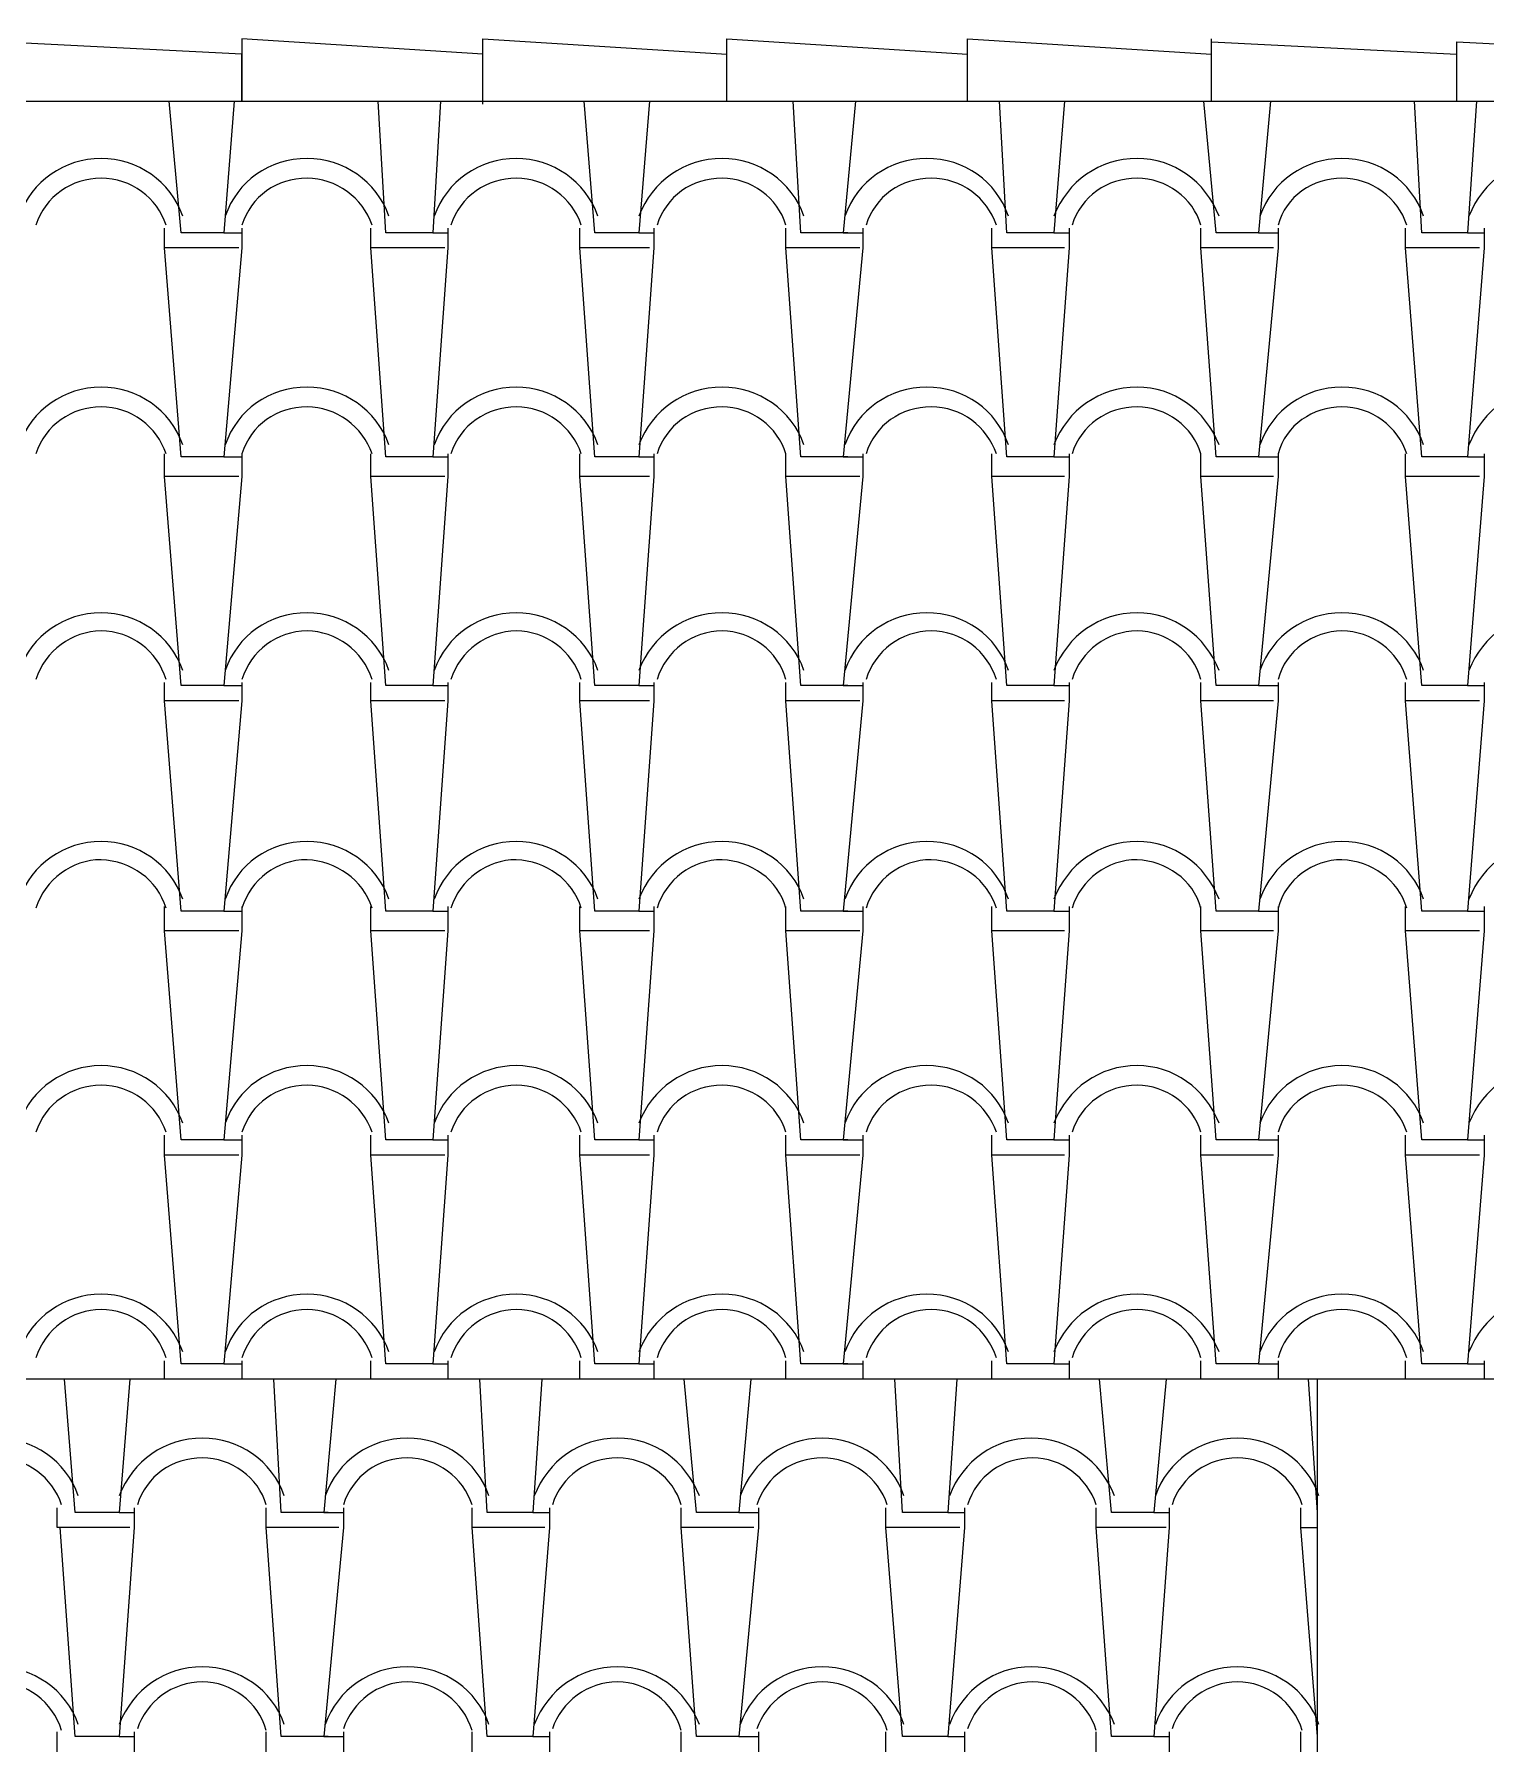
# Model space of a CAD drawing. Header units: millimetres. Extents: x 36506 to 50031, y -23731 to -18007.
# Drawn here: x 43027 to 45241, y -20629 to -18007 of the extents above; entities that cross this region are included whole.
import ezdxf

# ---------------------------------------------------------------- set-up
doc = ezdxf.new("R2010")
doc.units = ezdxf.units.MM
doc.layers.add('A-COB-___-___-EXI', color=250, linetype='Continuous', lineweight=25)

msp = doc.modelspace()

# ---------------------------------------------------------------- linework, layer by layer
at = {"layer": 'A-COB-___-___-EXI', "lineweight": 15}
for p, q in [((44822.8, -18109.2), (44822.8, -18014.4)), ((44822.8, -18019), (45197.3, -18037.5)), ((43315.6, -18310.3), (43343.4, -18310.3)), ((43634.6, -18310.3), (43657.7, -18310.3)), ((43949, -18310.3), (43972.1, -18310.3)), ((44582.4, -18310.3), (44605.5, -18310.3)), ((44894.5, -18310.3), (44924.5, -18310.3)), ((45213.5, -18310.3), (45238.9, -18310.3)), ((43315.6, -18652.4), (43343.4, -18652.4)), ((43634.6, -18652.4), (43657.7, -18652.4)), ((43949, -18652.4), (43972.1, -18652.4)), ((44582.4, -18652.4), (44605.5, -18652.4)), ((44894.5, -18652.4), (44924.5, -18652.4)), ((45213.5, -18652.4), (45238.9, -18652.4)), ((43315.6, -19001.5), (43343.4, -19001.5)), ((43634.6, -19001.5), (43657.7, -19001.5)), ((43949, -19001.5), (43972.1, -19001.5)), ((44582.4, -19001.5), (44605.5, -19001.5)), ((44894.5, -19001.5), (44924.5, -19001.5)), ((45213.5, -19001.5), (45238.9, -19001.5)), ((43315.6, -19345.9), (43343.4, -19345.9)), ((43634.6, -19345.9), (43657.7, -19345.9)), ((43949, -19345.9), (43972.1, -19345.9)), ((44582.4, -19345.9), (44605.5, -19345.9)), ((44894.5, -19345.9), (44924.5, -19345.9)), ((45213.5, -19345.9), (45238.9, -19345.9)), ((43315.6, -19694.9), (43343.4, -19694.9)), ((43634.6, -19694.9), (43657.7, -19694.9)), ((43949, -19694.9), (43972.1, -19694.9)), ((44582.4, -19694.9), (44605.5, -19694.9)), ((44894.5, -19694.9), (44924.5, -19694.9)), ((45213.5, -19694.9), (45238.9, -19694.9)), ((43315.6, -20037.1), (43343.4, -20037.1)), ((43343.4, -20032.4), (43343.4, -20060.2)), ((43634.6, -20037.1), (43657.7, -20037.1)), ((43657.7, -20032.4), (43657.7, -20060.2)), ((43949, -20037.1), (43972.1, -20037.1)), ((43972.1, -20032.4), (43972.1, -20060.2)), ((44291.1, -20032.4), (44291.1, -20060.2)), ((44582.4, -20037.1), (44605.5, -20037.1)), ((44605.5, -20032.4), (44605.5, -20060.2)), ((44894.5, -20037.1), (44924.5, -20037.1)), ((44924.5, -20032.4), (44924.5, -20060.2)), ((45213.5, -20037.1), (45238.9, -20037.1)), ((45238.9, -20032.4), (45238.9, -20060.2)), ((44984.6, -20263.6), (44970.8, -20060.2)), ((44984.6, -20628.9), (44984.6, -20060.2)), ((44959.2, -20286.7), (44959.2, -20256.7)), ((43156.1, -20263.6), (43179.2, -20263.6)), ((43787.2, -20263.6), (43812.6, -20263.6)), ((44101.6, -20263.6), (44131.6, -20263.6)), ((44420.6, -20263.6), (44446, -20263.6)), ((44735, -20263.6), (44758.1, -20263.6)), ((43061.3, -20628.9), (43061.3, -20598.8)), ((43179.2, -20598.8), (43179.2, -20628.9)), ((43380.3, -20628.9), (43380.3, -20598.8)), ((43498.2, -20598.8), (43498.2, -20628.9)), ((43694.7, -20628.9), (43694.7, -20598.8)), ((43812.6, -20598.8), (43812.6, -20628.9)), ((44013.7, -20628.9), (44013.7, -20598.8)), ((44131.6, -20598.8), (44131.6, -20628.9)), ((44325.8, -20628.9), (44325.8, -20598.8)), ((44446, -20598.8), (44446, -20628.9)), ((44647.1, -20628.9), (44647.1, -20598.8)), ((44758.1, -20598.8), (44758.1, -20628.9)), ((44959.2, -20628.9), (44959.2, -20598.8)), ((43156.1, -20605.7), (43179.2, -20605.7)), ((43787.2, -20605.7), (43812.6, -20605.7)), ((44101.6, -20605.7), (44131.6, -20605.7)), ((44420.6, -20605.7), (44446, -20605.7)), ((44735, -20605.7), (44758.1, -20605.7))]:
    msp.add_line(p, q, dxfattribs=at)
at = {"layer": 'A-COB-___-___-EXI', "lineweight": 15, "flags": 128}
for points in [[(39420.5, -18185.4), (39189.3, -18344.9), (39267.9, -18398.1), (39640.1, -18109.2), (47439.6, -18109.2), (47439.6, -18030.6), (47042, -18007.4), (47042, -18109.2), (47042, -18037.5), (46676.8, -18019), (46676.8, -18109.2)], [(43710.9, -18037.5), (43343.4, -18014.4), (43343.4, -18109.2), (43343.4, -18037.5), (42971.2, -18019), (42971.2, -18109.2)], [(43710.9, -18113.8), (43710.9, -18014.4), (44083.1, -18037.5)], [(44083.1, -18109.2), (44083.1, -18014.4), (44450.6, -18037.5)], [(44450.6, -18109.2), (44450.6, -18014.4), (44822.8, -18037.5)], [(45197.3, -18109.2), (45197.3, -18019), (45562.5, -18037.5)], [(47610.7, -18238.6), (47663.8, -18166.9), (47492.8, -18044.4), (47439.6, -18109.2), (49973.2, -20060.2), (41528.7, -20060.2)], [(43331.8, -18109.2), (43315.6, -18310.3), (43250.9, -18310.3), (43232.4, -18109.2)], [(43646.2, -18109.2), (43634.6, -18310.3), (43563, -18310.3), (43551.4, -18109.2)], [(43965.2, -18109.2), (43949, -18310.3), (43882, -18310.3), (43865.8, -18109.2)], [(44268, -18310.3), (44196.4, -18310.3), (44184.8, -18109.2)], [(44279.6, -18109.2), (44261.1, -18310.3), (44291.1, -18310.3)], [(44598.6, -18109.2), (44582.4, -18310.3), (44510.7, -18310.3), (44499.2, -18109.2)], [(44913, -18109.2), (44894.5, -18310.3), (44829.8, -18310.3), (44811.3, -18109.2)], [(45227.4, -18109.2), (45213.5, -18310.3), (45144.1, -18310.3), (45132.6, -18109.2)], [(43343.4, -18303.3), (43343.4, -18333.4), (43315.6, -18652.4), (43250.9, -18652.4), (43225.5, -18333.4)], [(43338.7, -18333.4), (43315.6, -18333.4), (43225.5, -18333.4), (43225.5, -18303.3)], [(43657.7, -18303.3), (43657.7, -18333.4), (43634.6, -18652.4), (43563, -18652.4), (43539.9, -18333.4)], [(43653.1, -18333.4), (43634.6, -18333.4), (43539.9, -18333.4), (43539.9, -18303.3)], [(43972.1, -18303.3), (43972.1, -18333.4), (43949, -18652.4), (43882, -18652.4), (43858.9, -18333.4)], [(43965.2, -18333.4), (43949, -18333.4), (43858.9, -18333.4), (43858.9, -18303.3)], [(44286.5, -18333.4), (44268, -18333.4), (44173.2, -18333.4), (44173.2, -18303.3)], [(44291.1, -18303.3), (44291.1, -18333.4), (44261.1, -18652.4), (44291.1, -18652.4)], [(44605.5, -18303.3), (44605.5, -18333.4), (44582.4, -18652.4), (44510.7, -18652.4), (44487.6, -18333.4)], [(44598.6, -18333.4), (44582.4, -18333.4), (44487.6, -18333.4), (44487.6, -18303.3)], [(44924.5, -18303.3), (44924.5, -18333.4), (44894.5, -18652.4), (44829.8, -18652.4), (44806.6, -18333.4)], [(44917.6, -18333.4), (44894.5, -18333.4), (44806.6, -18333.4), (44806.6, -18303.3)], [(45238.9, -18303.3), (45238.9, -18333.4), (45213.5, -18652.4), (45144.1, -18652.4), (45118.7, -18333.4)], [(45232, -18333.4), (45213.5, -18333.4), (45118.7, -18333.4), (45118.7, -18303.3)], [(44268, -18652.4), (44196.4, -18652.4), (44173.2, -18333.4)], [(43343.4, -18647.8), (43343.4, -18682.4), (43315.6, -19001.5), (43250.9, -19001.5), (43225.5, -18682.4)], [(43338.7, -18682.4), (43315.6, -18682.4), (43225.5, -18682.4), (43225.5, -18647.8)], [(43657.7, -18647.8), (43657.7, -18682.4), (43634.6, -19001.5), (43563, -19001.5), (43539.9, -18682.4)], [(43653.1, -18682.4), (43634.6, -18682.4), (43539.9, -18682.4), (43539.9, -18647.8)], [(43972.1, -18647.8), (43972.1, -18682.4), (43949, -19001.5), (43882, -19001.5), (43858.9, -18682.4)], [(43965.2, -18682.4), (43949, -18682.4), (43858.9, -18682.4), (43858.9, -18647.8)], [(44286.5, -18682.4), (44268, -18682.4), (44173.2, -18682.4), (44173.2, -18647.8)], [(44291.1, -18647.8), (44291.1, -18682.4), (44261.1, -19001.5), (44291.1, -19001.5)], [(44605.5, -18647.8), (44605.5, -18682.4), (44582.4, -19001.5), (44510.7, -19001.5), (44487.6, -18682.4)], [(44598.6, -18682.4), (44582.4, -18682.4), (44487.6, -18682.4), (44487.6, -18647.8)], [(44924.5, -18647.8), (44924.5, -18682.4), (44894.5, -19001.5), (44829.8, -19001.5), (44806.6, -18682.4)], [(44917.6, -18682.4), (44894.5, -18682.4), (44806.6, -18682.4), (44806.6, -18647.8)], [(45238.9, -18647.8), (45238.9, -18682.4), (45213.5, -19001.5), (45144.1, -19001.5), (45118.7, -18682.4)], [(45232, -18682.4), (45213.5, -18682.4), (45118.7, -18682.4), (45118.7, -18647.8)], [(44268, -19001.5), (44196.4, -19001.5), (44173.2, -18682.4)], [(43343.4, -18996.8), (43343.4, -19024.6), (43315.6, -19345.9), (43250.9, -19345.9), (43225.5, -19024.6)], [(43338.7, -19024.6), (43315.6, -19024.6), (43225.5, -19024.6), (43225.5, -18996.8)], [(43657.7, -18996.8), (43657.7, -19024.6), (43634.6, -19345.9), (43563, -19345.9), (43539.9, -19024.6)], [(43653.1, -19024.6), (43634.6, -19024.6), (43539.9, -19024.6), (43539.9, -18996.8)], [(43972.1, -18996.8), (43972.1, -19024.6), (43949, -19345.9), (43882, -19345.9), (43858.9, -19024.6)], [(43965.2, -19024.6), (43949, -19024.6), (43858.9, -19024.6), (43858.9, -18996.8)], [(44286.5, -19024.6), (44268, -19024.6), (44173.2, -19024.6), (44173.2, -18996.8)], [(44291.1, -18996.8), (44291.1, -19024.6), (44261.1, -19345.9), (44291.1, -19345.9)], [(44605.5, -18996.8), (44605.5, -19024.6), (44582.4, -19345.9), (44510.7, -19345.9), (44487.6, -19024.6)], [(44598.6, -19024.6), (44582.4, -19024.6), (44487.6, -19024.6), (44487.6, -18996.8)], [(44924.5, -18996.8), (44924.5, -19024.6), (44894.5, -19345.9), (44829.8, -19345.9), (44806.6, -19024.6)], [(44917.6, -19024.6), (44894.5, -19024.6), (44806.6, -19024.6), (44806.6, -18996.8)], [(45238.9, -18996.8), (45238.9, -19024.6), (45213.5, -19345.9), (45144.1, -19345.9), (45118.7, -19024.6)], [(45232, -19024.6), (45213.5, -19024.6), (45118.7, -19024.6), (45118.7, -18996.8)], [(44268, -19345.9), (44196.4, -19345.9), (44173.2, -19024.6)], [(43343.4, -19339), (43343.4, -19375.9), (43315.6, -19694.9), (43250.9, -19694.9), (43225.5, -19375.9)], [(43338.7, -19375.9), (43315.6, -19375.9), (43225.5, -19375.9), (43225.5, -19339)], [(43657.7, -19339), (43657.7, -19375.9), (43634.6, -19694.9), (43563, -19694.9), (43539.9, -19375.9)], [(43653.1, -19375.9), (43634.6, -19375.9), (43539.9, -19375.9), (43539.9, -19339)], [(43972.1, -19339), (43972.1, -19375.9), (43949, -19694.9), (43882, -19694.9), (43858.9, -19375.9)], [(43965.2, -19375.9), (43949, -19375.9), (43858.9, -19375.9), (43858.9, -19339)], [(44286.5, -19375.9), (44268, -19375.9), (44173.2, -19375.9), (44173.2, -19339)], [(44291.1, -19339), (44291.1, -19375.9), (44261.1, -19694.9), (44291.1, -19694.9)], [(44605.5, -19339), (44605.5, -19375.9), (44582.4, -19694.9), (44510.7, -19694.9), (44487.6, -19375.9)], [(44598.6, -19375.9), (44582.4, -19375.9), (44487.6, -19375.9), (44487.6, -19339)], [(44924.5, -19339), (44924.5, -19375.9), (44894.5, -19694.9), (44829.8, -19694.9), (44806.6, -19375.9)], [(44917.6, -19375.9), (44894.5, -19375.9), (44806.6, -19375.9), (44806.6, -19339)], [(45238.9, -19339), (45238.9, -19375.9), (45213.5, -19694.9), (45144.1, -19694.9), (45118.7, -19375.9)], [(45232, -19375.9), (45213.5, -19375.9), (45118.7, -19375.9), (45118.7, -19339)], [(44268, -19694.9), (44196.4, -19694.9), (44173.2, -19375.9)], [(43343.4, -19688), (43343.4, -19718.1), (43315.6, -20037.1), (43250.9, -20037.1), (43225.5, -19718.1)], [(43338.7, -19718.1), (43315.6, -19718.1), (43225.5, -19718.1), (43225.5, -19688)], [(43657.7, -19688), (43657.7, -19718.1), (43634.6, -20037.1), (43563, -20037.1), (43539.9, -19718.1)], [(43653.1, -19718.1), (43634.6, -19718.1), (43539.9, -19718.1), (43539.9, -19688)], [(43972.1, -19688), (43972.1, -19718.1), (43949, -20037.1), (43882, -20037.1), (43858.9, -19718.1)], [(43965.2, -19718.1), (43949, -19718.1), (43858.9, -19718.1), (43858.9, -19688)], [(44286.5, -19718.1), (44268, -19718.1), (44173.2, -19718.1), (44173.2, -19688)], [(44291.1, -19688), (44291.1, -19718.1), (44261.1, -20037.1), (44291.1, -20037.1)], [(44605.5, -19688), (44605.5, -19718.1), (44582.4, -20037.1), (44510.7, -20037.1), (44487.6, -19718.1)], [(44598.6, -19718.1), (44582.4, -19718.1), (44487.6, -19718.1), (44487.6, -19688)], [(44924.5, -19688), (44924.5, -19718.1), (44894.5, -20037.1), (44829.8, -20037.1), (44806.6, -19718.1)], [(44917.6, -19718.1), (44894.5, -19718.1), (44806.6, -19718.1), (44806.6, -19688)], [(45238.9, -19688), (45238.9, -19718.1), (45213.5, -20037.1), (45144.1, -20037.1), (45118.7, -19718.1)], [(45232, -19718.1), (45213.5, -19718.1), (45118.7, -19718.1), (45118.7, -19688)], [(44268, -20037.1), (44196.4, -20037.1), (44173.2, -19718.1)], [(43338.7, -20060.2), (43315.6, -20060.2), (43225.5, -20060.2), (43225.5, -20032.4)], [(43653.1, -20060.2), (43634.6, -20060.2), (43539.9, -20060.2), (43539.9, -20032.4)], [(43965.2, -20060.2), (43949, -20060.2), (43858.9, -20060.2), (43858.9, -20032.4)], [(44286.5, -20060.2), (44268, -20060.2), (44173.2, -20060.2), (44173.2, -20032.4)], [(44598.6, -20060.2), (44582.4, -20060.2), (44487.6, -20060.2), (44487.6, -20032.4)], [(44917.6, -20060.2), (44894.5, -20060.2), (44806.6, -20060.2), (44806.6, -20032.4)], [(45232, -20060.2), (45213.5, -20060.2), (45118.7, -20060.2), (45118.7, -20032.4)], [(43172.3, -20060.2), (43156.1, -20263.6), (43089.1, -20263.6), (43072.9, -20060.2)], [(43475.1, -20263.6), (43403.5, -20263.6), (43391.9, -20060.2)], [(43486.7, -20060.2), (43468.2, -20263.6), (43498.2, -20263.6)], [(43801.1, -20060.2), (43787.2, -20263.6), (43717.8, -20263.6), (43706.3, -20060.2)], [(44120.1, -20060.2), (44101.6, -20263.6), (44036.9, -20263.6), (44018.4, -20060.2)], [(44434.5, -20060.2), (44420.6, -20263.6), (44351.2, -20263.6), (44339.7, -20060.2)], [(44753.5, -20060.2), (44735, -20263.6), (44670.2, -20263.6), (44651.8, -20060.2)], [(43172.3, -20286.7), (43156.1, -20286.7), (43061.3, -20286.7), (43061.3, -20256.7)], [(43179.2, -20256.7), (43179.2, -20286.7), (43156.1, -20605.7), (43089.1, -20605.7), (43066, -20286.7)], [(43491.3, -20286.7), (43475.1, -20286.7), (43380.3, -20286.7), (43380.3, -20256.7)], [(43498.2, -20256.7), (43498.2, -20286.7), (43468.2, -20605.7), (43498.2, -20605.7)], [(43812.6, -20256.7), (43812.6, -20286.7), (43787.2, -20605.7), (43717.8, -20605.7), (43694.7, -20286.7)], [(43805.7, -20286.7), (43787.2, -20286.7), (43694.7, -20286.7), (43694.7, -20256.7)], [(44131.6, -20256.7), (44131.6, -20286.7), (44101.6, -20605.7), (44036.9, -20605.7), (44013.7, -20286.7)], [(44124.7, -20286.7), (44101.6, -20286.7), (44013.7, -20286.7), (44013.7, -20256.7)], [(44446, -20256.7), (44446, -20286.7), (44420.6, -20605.7), (44351.2, -20605.7), (44325.8, -20286.7)], [(44439.1, -20286.7), (44420.6, -20286.7), (44325.8, -20286.7), (44325.8, -20256.7)], [(44758.1, -20256.7), (44758.1, -20286.7), (44735, -20605.7), (44670.2, -20605.7), (44647.1, -20286.7)], [(44753.5, -20286.7), (44735, -20286.7), (44647.1, -20286.7), (44647.1, -20256.7)], [(43475.1, -20605.7), (43403.5, -20605.7), (43380.3, -20286.7)], [(44984.6, -20605.7), (44959.2, -20286.7), (44984.6, -20286.7)]]:
    msp.add_lwpolyline(points, dxfattribs=at)
at = {"layer": 'A-COB-___-___-EXI', "lineweight": 15}
for points in [[(43128.4, -18197), (43128.4, -18197), (43072.9, -18197), (43022, -18231.7), (43003.5, -18284.8)], [(43442.8, -18197), (43442.8, -18197), (43385, -18197), (43336.4, -18231.7), (43317.9, -18284.8)], [(43761.8, -18197), (43761.8, -18197), (43706.3, -18197), (43655.4, -18231.7), (43636.9, -18284.8)], [(44076.2, -18197), (44076.2, -18197), (44018.4, -18197), (43969.8, -18231.7), (43949, -18284.8)], [(44388.2, -18197), (44388.2, -18197), (44332.7, -18197), (44281.9, -18231.7), (44263.4, -18284.8)], [(44709.5, -18197), (44709.5, -18197), (44651.8, -18197), (44603.2, -18231.7), (44582.4, -18284.8)], [(45021.6, -18197), (45021.6, -18197), (44966.1, -18197), (44915.3, -18231.7), (44896.8, -18284.8)], [(45342.9, -18197), (45342.9, -18197), (45285.2, -18197), (45236.6, -18231.7), (45215.8, -18284.8)], [(43128.4, -18227), (43128.4, -18227), (43084.5, -18227), (43042.8, -18254.8), (43029, -18298.7)], [(43442.8, -18227), (43442.8, -18227), (43396.5, -18227), (43357.2, -18254.8), (43343.4, -18298.7)], [(43761.8, -18227), (43761.8, -18227), (43717.8, -18227), (43676.2, -18254.8), (43662.4, -18298.7)], [(44076.2, -18227), (44076.2, -18227), (44029.9, -18227), (43990.6, -18254.8), (43976.8, -18298.7)], [(44395.2, -18227), (44395.2, -18227), (44348.9, -18227), (44309.6, -18254.8), (44295.8, -18298.7)], [(44709.5, -18227), (44709.5, -18227), (44663.3, -18227), (44624, -18254.8), (44610.1, -18298.7)], [(45021.6, -18227), (45021.6, -18227), (44977.7, -18227), (44936.1, -18254.8), (44924.5, -18298.7)], [(43128.4, -18546.1), (43128.4, -18546.1), (43072.9, -18546.1), (43022, -18580.7), (43003.5, -18633.9)], [(43442.8, -18546.1), (43442.8, -18546.1), (43385, -18546.1), (43336.4, -18580.7), (43317.9, -18633.9)], [(43761.8, -18546.1), (43761.8, -18546.1), (43706.3, -18546.1), (43655.4, -18580.7), (43636.9, -18633.9)], [(44076.2, -18546.1), (44076.2, -18546.1), (44018.4, -18546.1), (43969.8, -18580.7), (43949, -18633.9)], [(44388.2, -18546.1), (44388.2, -18546.1), (44332.7, -18546.1), (44281.9, -18580.7), (44263.4, -18633.9)], [(44709.5, -18546.1), (44709.5, -18546.1), (44651.8, -18546.1), (44603.2, -18580.7), (44582.4, -18633.9)], [(45021.6, -18546.1), (45021.6, -18546.1), (44966.1, -18546.1), (44915.3, -18580.7), (44896.8, -18633.9)], [(45342.9, -18546.1), (45342.9, -18546.1), (45285.2, -18546.1), (45236.6, -18580.7), (45215.8, -18633.9)], [(43128.4, -18576.1), (43128.4, -18576.1), (43084.5, -18576.1), (43042.8, -18603.8), (43029, -18647.8)], [(43442.8, -18576.1), (43442.8, -18576.1), (43396.5, -18576.1), (43357.2, -18603.8), (43343.4, -18647.8)], [(43761.8, -18576.1), (43761.8, -18576.1), (43717.8, -18576.1), (43676.2, -18603.8), (43662.4, -18647.8)], [(44076.2, -18576.1), (44076.2, -18576.1), (44029.9, -18576.1), (43990.6, -18603.8), (43976.8, -18647.8)], [(44395.2, -18576.1), (44395.2, -18576.1), (44348.9, -18576.1), (44309.6, -18603.8), (44295.8, -18647.8)], [(44709.5, -18576.1), (44709.5, -18576.1), (44663.3, -18576.1), (44624, -18603.8), (44610.1, -18647.8)], [(45021.6, -18576.1), (45021.6, -18576.1), (44977.7, -18576.1), (44936.1, -18603.8), (44924.5, -18647.8)], [(43128.4, -18890.5), (43128.4, -18890.5), (43072.9, -18890.5), (43022, -18925.2), (43003.5, -18978.3)], [(43442.8, -18890.5), (43442.8, -18890.5), (43385, -18890.5), (43336.4, -18925.2), (43317.9, -18978.3)], [(43761.8, -18890.5), (43761.8, -18890.5), (43706.3, -18890.5), (43655.4, -18925.2), (43636.9, -18978.3)], [(44076.2, -18890.5), (44076.2, -18890.5), (44018.4, -18890.5), (43969.8, -18925.2), (43949, -18978.3)], [(44388.2, -18890.5), (44388.2, -18890.5), (44332.7, -18890.5), (44281.9, -18925.2), (44263.4, -18978.3)], [(44709.5, -18890.5), (44709.5, -18890.5), (44651.8, -18890.5), (44603.2, -18925.2), (44582.4, -18978.3)], [(45021.6, -18890.5), (45021.6, -18890.5), (44966.1, -18890.5), (44915.3, -18925.2), (44896.8, -18978.3)], [(45342.9, -18890.5), (45342.9, -18890.5), (45285.2, -18890.5), (45236.6, -18925.2), (45215.8, -18978.3)], [(43128.4, -18918.2), (43128.4, -18918.2), (43084.5, -18918.2), (43042.8, -18948.3), (43029, -18992.2)], [(43442.8, -18918.2), (43442.8, -18918.2), (43396.5, -18918.2), (43357.2, -18948.3), (43343.4, -18992.2)], [(43761.8, -18918.2), (43761.8, -18918.2), (43717.8, -18918.2), (43676.2, -18948.3), (43662.4, -18992.2)], [(44076.2, -18918.2), (44076.2, -18918.2), (44029.9, -18918.2), (43990.6, -18948.3), (43976.8, -18992.2)], [(44395.2, -18918.2), (44395.2, -18918.2), (44348.9, -18918.2), (44309.6, -18948.3), (44295.8, -18992.2)], [(44709.5, -18918.2), (44709.5, -18918.2), (44663.3, -18918.2), (44624, -18948.3), (44610.1, -18992.2)], [(45021.6, -18918.2), (45021.6, -18918.2), (44977.7, -18918.2), (44936.1, -18948.3), (44924.5, -18992.2)], [(43128.4, -19239.6), (43128.4, -19239.6), (43072.9, -19239.6), (43022, -19274.2), (43003.5, -19327.4)], [(43442.8, -19239.6), (43442.8, -19239.6), (43385, -19239.6), (43336.4, -19274.2), (43317.9, -19327.4)], [(43761.8, -19239.6), (43761.8, -19239.6), (43706.3, -19239.6), (43655.4, -19274.2), (43636.9, -19327.4)], [(44076.2, -19239.6), (44076.2, -19239.6), (44018.4, -19239.6), (43969.8, -19274.2), (43949, -19327.4)], [(44388.2, -19239.6), (44388.2, -19239.6), (44332.7, -19239.6), (44281.9, -19274.2), (44263.4, -19327.4)], [(44709.5, -19239.6), (44709.5, -19239.6), (44651.8, -19239.6), (44603.2, -19274.2), (44582.4, -19327.4)], [(45021.6, -19239.6), (45021.6, -19239.6), (44966.1, -19239.6), (44915.3, -19274.2), (44896.8, -19327.4)], [(45342.9, -19239.6), (45342.9, -19239.6), (45285.2, -19239.6), (45236.6, -19274.2), (45215.8, -19327.4)], [(43128.4, -19267.3), (43128.4, -19267.3), (43084.5, -19267.3), (43042.8, -19297.3), (43029, -19341.3)], [(43442.8, -19267.3), (43442.8, -19267.3), (43396.5, -19267.3), (43357.2, -19297.3), (43343.4, -19341.3)], [(43761.8, -19267.3), (43761.8, -19267.3), (43717.8, -19267.3), (43676.2, -19297.3), (43662.4, -19341.3)], [(44076.2, -19267.3), (44076.2, -19267.3), (44029.9, -19267.3), (43990.6, -19297.3), (43976.8, -19341.3)], [(44395.2, -19267.3), (44395.2, -19267.3), (44348.9, -19267.3), (44309.6, -19297.3), (44295.8, -19341.3)], [(44709.5, -19267.3), (44709.5, -19267.3), (44663.3, -19267.3), (44624, -19297.3), (44610.1, -19341.3)], [(45021.6, -19267.3), (45021.6, -19267.3), (44977.7, -19267.3), (44936.1, -19297.3), (44924.5, -19341.3)], [(43128.4, -19581.7), (43128.4, -19581.7), (43072.9, -19581.7), (43022, -19616.4), (43003.5, -19669.5)], [(43442.8, -19581.7), (43442.8, -19581.7), (43385, -19581.7), (43336.4, -19616.4), (43317.9, -19669.5)], [(43761.8, -19581.7), (43761.8, -19581.7), (43706.3, -19581.7), (43655.4, -19616.4), (43636.9, -19669.5)], [(44076.2, -19581.7), (44076.2, -19581.7), (44018.4, -19581.7), (43969.8, -19616.4), (43949, -19669.5)], [(44388.2, -19581.7), (44388.2, -19581.7), (44332.7, -19581.7), (44281.9, -19616.4), (44263.4, -19669.5)], [(44709.5, -19581.7), (44709.5, -19581.7), (44651.8, -19581.7), (44603.2, -19616.4), (44582.4, -19669.5)], [(45021.6, -19581.7), (45021.6, -19581.7), (44966.1, -19581.7), (44915.3, -19616.4), (44896.8, -19669.5)], [(45342.9, -19581.7), (45342.9, -19581.7), (45285.2, -19581.7), (45236.6, -19616.4), (45215.8, -19669.5)], [(43128.4, -19611.7), (43128.4, -19611.7), (43084.5, -19611.7), (43042.8, -19639.5), (43029, -19683.4)], [(43442.8, -19611.7), (43442.8, -19611.7), (43396.5, -19611.7), (43357.2, -19639.5), (43343.4, -19683.4)], [(43761.8, -19611.7), (43761.8, -19611.7), (43717.8, -19611.7), (43676.2, -19639.5), (43662.4, -19683.4)], [(44076.2, -19611.7), (44076.2, -19611.7), (44029.9, -19611.7), (43990.6, -19639.5), (43976.8, -19683.4)], [(44395.2, -19611.7), (44395.2, -19611.7), (44348.9, -19611.7), (44309.6, -19639.5), (44295.8, -19683.4)], [(44709.5, -19611.7), (44709.5, -19611.7), (44663.3, -19611.7), (44624, -19639.5), (44610.1, -19683.4)], [(45021.6, -19611.7), (45021.6, -19611.7), (44977.7, -19611.7), (44936.1, -19639.5), (44924.5, -19683.4)], [(43128.4, -19930.7), (43128.4, -19930.7), (43072.9, -19930.7), (43022, -19965.4), (43003.5, -20018.6)], [(43442.8, -19930.7), (43442.8, -19930.7), (43385, -19930.7), (43336.4, -19965.4), (43317.9, -20018.6)], [(43761.8, -19930.7), (43761.8, -19930.7), (43706.3, -19930.7), (43655.4, -19965.4), (43636.9, -20018.6)], [(44076.2, -19930.7), (44076.2, -19930.7), (44018.4, -19930.7), (43969.8, -19965.4), (43949, -20018.6)], [(44388.2, -19930.7), (44388.2, -19930.7), (44332.7, -19930.7), (44281.9, -19965.4), (44263.4, -20018.6)], [(44709.5, -19930.7), (44709.5, -19930.7), (44651.8, -19930.7), (44603.2, -19965.4), (44582.4, -20018.6)], [(45021.6, -19930.7), (45021.6, -19930.7), (44966.1, -19930.7), (44915.3, -19965.4), (44896.8, -20018.6)], [(45342.9, -19930.7), (45342.9, -19930.7), (45285.2, -19930.7), (45236.6, -19965.4), (45215.8, -20018.6)], [(43128.4, -19953.9), (43128.4, -19953.9), (43084.5, -19953.9), (43042.8, -19983.9), (43029, -20027.8)], [(43442.8, -19953.9), (43442.8, -19953.9), (43396.5, -19953.9), (43357.2, -19983.9), (43343.4, -20027.8)], [(43761.8, -19953.9), (43761.8, -19953.9), (43717.8, -19953.9), (43676.2, -19983.9), (43662.4, -20027.8)], [(44076.2, -19953.9), (44076.2, -19953.9), (44029.9, -19953.9), (43990.6, -19983.9), (43976.8, -20027.8)], [(44395.2, -19953.9), (44395.2, -19953.9), (44348.9, -19953.9), (44309.6, -19983.9), (44295.8, -20027.8)], [(44709.5, -19953.9), (44709.5, -19953.9), (44663.3, -19953.9), (44624, -19983.9), (44610.1, -20027.8)], [(45021.6, -19953.9), (45021.6, -19953.9), (44977.7, -19953.9), (44936.1, -19983.9), (44924.5, -20027.8)], [(43283.3, -20150.3), (43283.3, -20150.3), (43225.5, -20150.3), (43176.9, -20185), (43156.1, -20238.2)], [(43595.3, -20150.3), (43595.3, -20150.3), (43539.9, -20150.3), (43489, -20185), (43470.5, -20238.2)], [(43916.7, -20150.3), (43916.7, -20150.3), (43858.9, -20150.3), (43810.3, -20185), (43789.5, -20238.2)], [(44228.7, -20150.3), (44228.7, -20150.3), (44173.2, -20150.3), (44122.4, -20185), (44103.9, -20238.2)], [(44547.7, -20150.3), (44547.7, -20150.3), (44492.3, -20150.3), (44443.7, -20185), (44422.9, -20238.2)], [(44862.1, -20150.3), (44862.1, -20150.3), (44806.6, -20150.3), (44755.8, -20185), (44737.3, -20238.2)], [(43283.3, -20180.4), (43283.3, -20180.4), (43237, -20180.4), (43197.7, -20208.1), (43183.9, -20252.1)], [(43595.3, -20180.4), (43595.3, -20180.4), (43551.4, -20180.4), (43512.1, -20208.1), (43498.2, -20252.1)], [(43916.7, -20180.4), (43916.7, -20180.4), (43870.4, -20180.4), (43831.1, -20208.1), (43817.2, -20252.1)], [(44228.7, -20180.4), (44228.7, -20180.4), (44184.8, -20180.4), (44143.2, -20208.1), (44129.3, -20252.1)], [(44550, -20180.4), (44550, -20180.4), (44503.8, -20180.4), (44464.5, -20208.1), (44450.6, -20252.1)], [(44862.1, -20180.4), (44862.1, -20180.4), (44818.2, -20180.4), (44776.6, -20208.1), (44762.7, -20252.1)], [(43283.3, -20499.4), (43283.3, -20499.4), (43225.5, -20499.4), (43176.9, -20534.1), (43156.1, -20587.2)], [(43595.3, -20499.4), (43595.3, -20499.4), (43539.9, -20499.4), (43489, -20534.1), (43470.5, -20587.2)], [(43916.7, -20499.4), (43916.7, -20499.4), (43858.9, -20499.4), (43810.3, -20534.1), (43789.5, -20587.2)], [(44228.7, -20499.4), (44228.7, -20499.4), (44173.2, -20499.4), (44122.4, -20534.1), (44103.9, -20587.2)], [(44547.7, -20499.4), (44547.7, -20499.4), (44492.3, -20499.4), (44443.7, -20534.1), (44422.9, -20587.2)], [(44862.1, -20499.4), (44862.1, -20499.4), (44806.6, -20499.4), (44755.8, -20534.1), (44737.3, -20587.2)], [(43283.3, -20522.5), (43283.3, -20522.5), (43237, -20522.5), (43197.7, -20552.6), (43183.9, -20594.2)], [(43595.3, -20522.5), (43595.3, -20522.5), (43551.4, -20522.5), (43512.1, -20552.6), (43498.2, -20594.2)], [(43916.7, -20522.5), (43916.7, -20522.5), (43870.4, -20522.5), (43831.1, -20552.6), (43817.2, -20594.2)], [(44228.7, -20522.5), (44228.7, -20522.5), (44184.8, -20522.5), (44143.2, -20552.6), (44129.3, -20594.2)], [(44550, -20522.5), (44550, -20522.5), (44503.8, -20522.5), (44464.5, -20552.6), (44450.6, -20594.2)], [(44862.1, -20522.5), (44862.1, -20522.5), (44818.2, -20522.5), (44776.6, -20552.6), (44762.7, -20594.2)]]:
    msp.add_open_spline(points, degree=3, knots=[0.125, 0.125, 0.125, 0.125, 0.125001, 1, 1, 1, 1], dxfattribs=at)
for points in [[(43253.2, -18284.8), (43234.7, -18231.7), (43183.9, -18197), (43128.4, -18197)], [(43567.6, -18284.8), (43549.1, -18231.7), (43498.2, -18197), (43442.8, -18197)], [(43886.6, -18284.8), (43868.1, -18231.7), (43817.2, -18197), (43761.8, -18197)], [(44201, -18284.8), (44182.5, -18231.7), (44131.6, -18197), (44076.2, -18197)], [(44513.1, -18284.8), (44494.6, -18231.7), (44446, -18197), (44388.2, -18197)], [(44834.4, -18284.8), (44813.6, -18231.7), (44765, -18197), (44709.5, -18197)], [(45146.5, -18284.8), (45128, -18231.7), (45079.4, -18197), (45021.6, -18197)], [(43227.8, -18298.7), (43213.9, -18257.1), (43174.6, -18227), (43128.4, -18227)], [(43542.2, -18298.7), (43528.3, -18257.1), (43486.7, -18227), (43442.8, -18227)], [(43861.2, -18298.7), (43847.3, -18257.1), (43808, -18227), (43761.8, -18227)], [(44173.2, -18298.7), (44161.7, -18257.1), (44120.1, -18227), (44076.2, -18227)], [(44494.6, -18298.7), (44480.7, -18257.1), (44441.4, -18227), (44395.2, -18227)], [(44806.6, -18298.7), (44795.1, -18257.1), (44753.5, -18227), (44709.5, -18227)], [(45121, -18298.7), (45107.2, -18257.1), (45067.9, -18227), (45021.6, -18227)], [(43253.2, -18633.9), (43234.7, -18580.7), (43183.9, -18546.1), (43128.4, -18546.1)], [(43567.6, -18633.9), (43549.1, -18580.7), (43498.2, -18546.1), (43442.8, -18546.1)], [(43886.6, -18633.9), (43868.1, -18580.7), (43817.2, -18546.1), (43761.8, -18546.1)], [(44201, -18633.9), (44182.5, -18580.7), (44131.6, -18546.1), (44076.2, -18546.1)], [(44513.1, -18633.9), (44494.6, -18580.7), (44446, -18546.1), (44388.2, -18546.1)], [(44834.4, -18633.9), (44813.6, -18580.7), (44765, -18546.1), (44709.5, -18546.1)], [(45146.5, -18633.9), (45128, -18580.7), (45079.4, -18546.1), (45021.6, -18546.1)], [(43227.8, -18647.8), (43213.9, -18606.2), (43174.6, -18576.1), (43128.4, -18576.1)], [(43542.2, -18647.8), (43528.3, -18606.2), (43486.7, -18576.1), (43442.8, -18576.1)], [(43861.2, -18647.8), (43847.3, -18606.2), (43808, -18576.1), (43761.8, -18576.1)], [(44173.2, -18647.8), (44161.7, -18606.2), (44120.1, -18576.1), (44076.2, -18576.1)], [(44494.6, -18647.8), (44480.7, -18606.2), (44441.4, -18576.1), (44395.2, -18576.1)], [(44806.6, -18647.8), (44795.1, -18606.2), (44753.5, -18576.1), (44709.5, -18576.1)], [(45121, -18647.8), (45107.2, -18606.2), (45067.9, -18576.1), (45021.6, -18576.1)], [(43253.2, -18978.3), (43234.7, -18925.2), (43183.9, -18890.5), (43128.4, -18890.5)], [(43567.6, -18978.3), (43549.1, -18925.2), (43498.2, -18890.5), (43442.8, -18890.5)], [(43886.6, -18978.3), (43868.1, -18925.2), (43817.2, -18890.5), (43761.8, -18890.5)], [(44201, -18978.3), (44182.5, -18925.2), (44131.6, -18890.5), (44076.2, -18890.5)], [(44513.1, -18978.3), (44494.6, -18925.2), (44446, -18890.5), (44388.2, -18890.5)], [(44834.4, -18978.3), (44813.6, -18925.2), (44765, -18890.5), (44709.5, -18890.5)], [(45146.5, -18978.3), (45128, -18925.2), (45079.4, -18890.5), (45021.6, -18890.5)], [(43227.8, -18992.2), (43213.9, -18948.3), (43174.6, -18918.2), (43128.4, -18918.2)], [(43542.2, -18992.2), (43528.3, -18948.3), (43486.7, -18918.2), (43442.8, -18918.2)], [(43861.2, -18992.2), (43847.3, -18948.3), (43808, -18918.2), (43761.8, -18918.2)], [(44173.2, -18992.2), (44161.7, -18948.3), (44120.1, -18918.2), (44076.2, -18918.2)], [(44494.6, -18992.2), (44480.7, -18948.3), (44441.4, -18918.2), (44395.2, -18918.2)], [(44806.6, -18992.2), (44795.1, -18948.3), (44753.5, -18918.2), (44709.5, -18918.2)], [(45121, -18992.2), (45107.2, -18948.3), (45067.9, -18918.2), (45021.6, -18918.2)], [(43253.2, -19327.4), (43234.7, -19274.2), (43183.9, -19239.6), (43128.4, -19239.6)], [(43567.6, -19327.4), (43549.1, -19274.2), (43498.2, -19239.6), (43442.8, -19239.6)], [(43886.6, -19327.4), (43868.1, -19274.2), (43817.2, -19239.6), (43761.8, -19239.6)], [(44201, -19327.4), (44182.5, -19274.2), (44131.6, -19239.6), (44076.2, -19239.6)], [(44513.1, -19327.4), (44494.6, -19274.2), (44446, -19239.6), (44388.2, -19239.6)], [(44834.4, -19327.4), (44813.6, -19274.2), (44765, -19239.6), (44709.5, -19239.6)], [(45146.5, -19327.4), (45128, -19274.2), (45079.4, -19239.6), (45021.6, -19239.6)], [(43227.8, -19341.3), (43213.9, -19297.3), (43174.6, -19269.6), (43128.4, -19267.3)], [(43542.2, -19341.3), (43528.3, -19297.3), (43486.7, -19269.6), (43442.8, -19267.3)], [(43861.2, -19341.3), (43847.3, -19297.3), (43808, -19269.6), (43761.8, -19267.3)], [(44173.2, -19341.3), (44161.7, -19297.3), (44120.1, -19269.6), (44076.2, -19267.3)], [(44494.6, -19341.3), (44480.7, -19297.3), (44441.4, -19269.6), (44395.2, -19267.3)], [(44806.6, -19341.3), (44795.1, -19297.3), (44753.5, -19269.6), (44709.5, -19267.3)], [(45121, -19341.3), (45107.2, -19297.3), (45067.9, -19269.6), (45021.6, -19267.3)], [(43253.2, -19669.5), (43234.7, -19616.4), (43183.9, -19581.7), (43128.4, -19581.7)], [(43567.6, -19669.5), (43549.1, -19616.4), (43498.2, -19581.7), (43442.8, -19581.7)], [(43886.6, -19669.5), (43868.1, -19616.4), (43817.2, -19581.7), (43761.8, -19581.7)], [(44201, -19669.5), (44182.5, -19616.4), (44131.6, -19581.7), (44076.2, -19581.7)], [(44513.1, -19669.5), (44494.6, -19616.4), (44446, -19581.7), (44388.2, -19581.7)], [(44834.4, -19669.5), (44813.6, -19616.4), (44765, -19581.7), (44709.5, -19581.7)], [(45146.5, -19669.5), (45128, -19616.4), (45079.4, -19581.7), (45021.6, -19581.7)], [(43227.8, -19683.4), (43213.9, -19641.8), (43174.6, -19611.7), (43128.4, -19611.7)], [(43542.2, -19683.4), (43528.3, -19641.8), (43486.7, -19611.7), (43442.8, -19611.7)], [(43861.2, -19683.4), (43847.3, -19641.8), (43808, -19611.7), (43761.8, -19611.7)], [(44173.2, -19683.4), (44161.7, -19641.8), (44120.1, -19611.7), (44076.2, -19611.7)], [(44494.6, -19683.4), (44480.7, -19641.8), (44441.4, -19611.7), (44395.2, -19611.7)], [(44806.6, -19683.4), (44795.1, -19641.8), (44753.5, -19611.7), (44709.5, -19611.7)], [(45121, -19683.4), (45107.2, -19641.8), (45067.9, -19611.7), (45021.6, -19611.7)], [(43253.2, -20018.6), (43234.7, -19965.4), (43183.9, -19930.7), (43128.4, -19930.7)], [(43567.6, -20018.6), (43549.1, -19965.4), (43498.2, -19930.7), (43442.8, -19930.7)], [(43886.6, -20018.6), (43868.1, -19965.4), (43817.2, -19930.7), (43761.8, -19930.7)], [(44201, -20018.6), (44182.5, -19965.4), (44131.6, -19930.7), (44076.2, -19930.7)], [(44513.1, -20018.6), (44494.6, -19965.4), (44446, -19930.7), (44388.2, -19930.7)], [(44834.4, -20018.6), (44813.6, -19965.4), (44765, -19930.7), (44709.5, -19930.7)], [(45146.5, -20018.6), (45128, -19965.4), (45079.4, -19930.7), (45021.6, -19930.7)], [(43227.8, -20027.8), (43213.9, -19983.9), (43174.6, -19953.9), (43128.4, -19953.9)], [(43542.2, -20027.8), (43528.3, -19983.9), (43486.7, -19953.9), (43442.8, -19953.9)], [(43861.2, -20027.8), (43847.3, -19983.9), (43808, -19953.9), (43761.8, -19953.9)], [(44173.2, -20027.8), (44161.7, -19983.9), (44120.1, -19953.9), (44076.2, -19953.9)], [(44494.6, -20027.8), (44480.7, -19983.9), (44441.4, -19953.9), (44395.2, -19953.9)], [(44806.6, -20027.8), (44795.1, -19983.9), (44753.5, -19953.9), (44709.5, -19953.9)], [(45121, -20027.8), (45107.2, -19983.9), (45067.9, -19953.9), (45021.6, -19953.9)], [(43093.7, -20238.2), (43075.2, -20185), (43024.4, -20150.3), (42968.9, -20150.3)], [(43408.1, -20238.2), (43389.6, -20185), (43338.7, -20150.3), (43283.3, -20150.3)], [(43720.2, -20238.2), (43701.7, -20185), (43653.1, -20150.3), (43595.3, -20150.3)], [(44041.5, -20238.2), (44020.7, -20185), (43972.1, -20150.3), (43916.7, -20150.3)], [(44353.6, -20238.2), (44335.1, -20185), (44284.2, -20150.3), (44228.7, -20150.3)], [(44674.9, -20238.2), (44654.1, -20185), (44605.5, -20150.3), (44547.7, -20150.3)], [(44986.9, -20238.2), (44968.5, -20185), (44917.6, -20150.3), (44862.1, -20150.3)], [(43068.3, -20252.1), (43054.4, -20210.4), (43015.1, -20180.4), (42968.9, -20180.4)], [(43380.3, -20252.1), (43368.8, -20210.4), (43327.2, -20180.4), (43283.3, -20180.4)], [(43694.7, -20252.1), (43680.9, -20210.4), (43641.6, -20180.4), (43595.3, -20180.4)], [(44013.7, -20252.1), (44002.2, -20210.4), (43960.6, -20180.4), (43916.7, -20180.4)], [(44328.1, -20252.1), (44314.3, -20210.4), (44275, -20180.4), (44228.7, -20180.4)], [(44647.1, -20252.1), (44633.3, -20210.4), (44594, -20180.4), (44550, -20180.4)], [(44961.5, -20252.1), (44947.6, -20210.4), (44908.4, -20180.4), (44862.1, -20180.4)], [(43093.7, -20587.2), (43075.2, -20534.1), (43024.4, -20499.4), (42968.9, -20499.4)], [(43408.1, -20587.2), (43389.6, -20534.1), (43338.7, -20499.4), (43283.3, -20499.4)], [(43720.2, -20587.2), (43701.7, -20534.1), (43653.1, -20499.4), (43595.3, -20499.4)], [(44041.5, -20587.2), (44020.7, -20534.1), (43972.1, -20499.4), (43916.7, -20499.4)], [(44353.6, -20587.2), (44335.1, -20534.1), (44284.2, -20499.4), (44228.7, -20499.4)], [(44674.9, -20587.2), (44654.1, -20534.1), (44605.5, -20499.4), (44547.7, -20499.4)], [(44986.9, -20587.2), (44968.5, -20534.1), (44917.6, -20499.4), (44862.1, -20499.4)], [(43068.3, -20596.5), (43054.4, -20552.6), (43015.1, -20522.5), (42968.9, -20522.5)], [(43380.3, -20596.5), (43368.8, -20552.6), (43327.2, -20522.5), (43283.3, -20522.5)], [(43694.7, -20596.5), (43680.9, -20552.6), (43641.6, -20522.5), (43595.3, -20522.5)], [(44013.7, -20596.5), (44002.2, -20552.6), (43960.6, -20522.5), (43916.7, -20522.5)], [(44328.1, -20596.5), (44314.3, -20552.6), (44275, -20522.5), (44228.7, -20522.5)], [(44647.1, -20596.5), (44633.3, -20552.6), (44594, -20522.5), (44550, -20522.5)], [(44961.5, -20596.5), (44947.6, -20552.6), (44908.4, -20522.5), (44862.1, -20522.5)]]:
    msp.add_open_spline(points, degree=3, dxfattribs=at)

doc.saveas('drawing.dxf')
